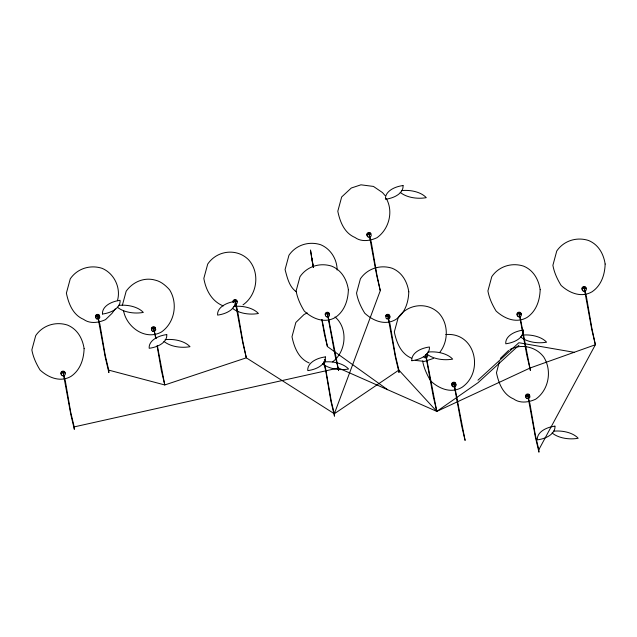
<?xml version="1.0" encoding="UTF-8"?>
<svg xmlns="http://www.w3.org/2000/svg" width="637" height="637" viewBox="0 0 637 637"><rect width="100%" height="100%" fill="white"/><g stroke="black" fill="none" stroke-linecap="round" stroke-linejoin="round"><path stroke-width="0.96" d="M337.14 270.04C337.084 259.363 330.818 248.971 320.722 244.743C308.969 240.921 295.966 244.895 288.943 255.27L285.073 269.562C287.191 277.469 289.286 287.207 296.539 291.897M117.407 300.72C121.173 288.091 114.341 273.416 102.039 268.32C90.287 264.498 77.284 268.472 70.261 278.847L66.391 293.139C68.573 303.682 72.921 314.909 83.574 319.36C90 324.09 98.719 322.776 105.551 319.623L111.929 313.436L115.265 308.865M122.304 305.505L126.166 291.22C132.719 281.96 144.241 276.92 155.348 280.169C160.93 281.395 165.851 285.599 169.601 289.835C178.121 303.419 174.689 322.736 161.464 331.988C145.451 340.883 126.572 327.235 123.53 310.689M499.336 361.856L496.47 372.733C498.652 383.275 502.999 394.502 513.653 398.953C520.079 403.683 528.798 402.369 535.629 399.216C548.855 389.955 552.295 370.646 543.775 357.062C536.075 346.703 521.353 343.447 509.966 349.498M323.453 362.214L325.626 370.352L330.969 401.453L334.473 416.2L334.337 413.747L380.281 290.695L376.65 273.488L371.307 242.386L369.126 234.249L376.786 275.948L380.281 290.695M538.814 449.722L535.319 434.975L529.976 403.874L527.802 395.736L535.454 437.436L538.95 452.182L538.814 449.722L595.372 344.752L591.741 327.545L586.398 296.444L584.217 288.306L591.877 330.006L595.372 344.752L530.255 367.939L436.791 411.391L338.462 368.003L74.195 426.894L74.33 429.354L70.834 414.599L63.174 372.908L65.356 381.037L70.699 412.147L74.195 426.894M439.849 352.237C448.536 341.225 448.623 323.779 438.965 313.253C427.164 301.468 407.433 303.905 398.181 317.648L394.311 331.941C396.493 342.483 400.84 353.71 411.494 358.161M243 304.86C257.3 294.971 260.342 272.588 248.502 259.681C236.693 247.904 216.97 250.341 207.71 264.084L203.84 278.377C205.823 290.106 211.747 301.309 223.268 305.935M332.57 361.864C346.313 351.767 348.335 328.087 335.006 316.947M500.34 358.44L508.573 350.454M477.981 380.17L518.844 342.73L574.16 352.309M518.98 345.19L478.116 382.63L436.791 411.391L398.881 370.081L395.386 355.335L390.043 324.225L387.869 316.095L395.521 357.787L399.017 372.541L398.881 370.081L334.337 413.747L246.32 357.827L242.824 343.072L235.172 301.381A23.115 13.337 0.5 0 0 217.639 315.1A23.115 13.337 0.5 0 0 235.172 301.381L237.346 309.51L242.689 340.62L246.32 357.827L164.776 384.955L108.736 370.129L105.24 355.382L99.898 324.281L97.724 316.143L105.376 357.843L108.871 372.589L108.736 370.129M307.241 312.942L304.088 314.471L295.855 322.457L291.993 336.75C294.167 347.292 298.522 358.52 309.168 362.979M433.471 358.424L424.465 361.41L415.236 360.391M445.773 334.552C475.6 331.901 484.415 372.167 461.785 387.463C451.084 393.69 439.188 388.777 430.819 381.093C427.021 374.922 423.9 368.146 422.626 360.98M321.836 319.67L324.488 334.68L327.418 346.56L387.622 389.693M385.098 195.575L382.455 192.557L373.449 186.426L360.956 184.818L351.298 188.019L341.671 196.96L337.801 211.245C339.983 221.787 344.33 233.015 354.984 237.474C361.402 242.195 370.129 240.89 376.961 237.728C389.088 229.153 393.682 211.365 386.197 198.338M155.723 338.255L153.628 328.509L156.137 338.589M334.337 413.747L331.407 401.867L325.499 367.891L323.811 361.975A23.115 13.337 0.5 0 1 348.582 369.022A23.115 13.337 0.5 0 1 322.505 363.671M322.059 319.822L327.418 346.56M313.348 267.405L310.482 249.999L312.998 266.25M157.307 345.397L164.776 384.955L161.28 370.208L157.108 345.907M312.026 258.63L313.308 267.245M233.564 306.453A23.115 13.337 0.5 0 1 258.423 313.5A23.115 13.337 0.5 0 1 232.346 308.157M552.096 432.921A23.115 13.337 0.5 0 0 578.173 438.272A23.115 13.337 0.5 0 0 553.314 431.217M427.801 352.07A23.115 13.337 0.5 0 1 452.652 359.125A23.115 13.337 0.5 0 1 426.575 353.774M118.458 305.386A23.115 13.337 0.5 0 1 143.317 312.433A23.115 13.337 0.5 0 1 117.24 307.09M520.509 336.846A23.115 13.337 0.5 0 0 546.578 342.188A23.115 13.337 0.5 0 0 521.727 335.142M165.142 339.648A23.115 13.337 0.5 0 1 189.993 346.695A23.115 13.337 0.5 0 1 163.924 341.352M401.421 190.614A23.115 13.337 0.5 0 1 426.28 197.661A23.115 13.337 0.5 0 1 400.203 192.318M425.62 354.514A2.046 1.656 -12 0 1 427.738 355.956A2.046 1.656 -12 0 1 425.795 357.835A2.046 1.656 -12 0 1 423.677 356.394M582.29 289.23A2.046 1.656 -12 0 1 583.914 286.546A2.046 1.656 -12 0 1 585.809 288.848M582.409 289.795A2.046 1.656 -12 0 1 583.516 287.223A2.046 1.656 -12 0 1 586.159 288.561M367.199 235.172A2.046 1.656 -12 0 1 368.297 232.601A2.046 1.656 -12 0 1 370.949 233.93M367.326 235.746A2.046 1.656 -12 0 1 367.939 233.389A2.046 1.656 -12 0 1 370.75 233.699M525.875 396.66A2.046 1.656 -12 0 1 527.492 393.977A2.046 1.656 -12 0 1 529.387 396.278M529.514 396.851A2.046 1.656 -12 0 1 528.798 397.536M525.995 397.225A2.046 1.656 -12 0 1 527.094 394.653A2.046 1.656 -12 0 1 529.737 395.991M452.023 384.907A2.046 1.656 -12 0 1 453.122 382.335A2.046 1.656 -12 0 1 455.766 383.665M455.885 384.238A2.046 1.656 -12 0 1 455.662 385.098M452.923 386.006A2.046 1.656 -12 0 1 452.143 385.481M451.824 384.676A2.046 1.656 -12 0 1 455.566 383.434M151.702 329.433A2.046 1.656 -12 0 1 153.326 326.749A2.046 1.656 -12 0 1 155.221 329.05M151.821 330.006A2.046 1.656 -12 0 1 152.92 327.434A2.046 1.656 -12 0 1 155.563 328.764M385.616 316.215A2.046 1.656 -12 0 1 388.092 314.328A2.046 1.656 -12 0 1 389.454 316.637M385.966 315.92A2.046 1.656 -12 0 1 389.143 315.235A2.046 1.656 -12 0 1 388.865 317.895M517.308 314.869A2.046 1.656 -12 0 1 518.932 312.186A2.046 1.656 -12 0 1 520.827 314.495M518.207 315.968A2.046 1.656 -12 0 1 518.048 313.086A2.046 1.656 -12 0 1 521.177 314.2M233.437 301.962A2.046 1.656 -12 0 1 236.956 301.588A2.046 1.656 -12 0 1 235.332 304.271M233.246 302.296A2.046 1.656 -12 0 1 234.862 299.613A2.046 1.656 -12 0 1 236.757 301.922M233.046 302.065A2.046 1.656 -12 0 1 234.989 300.186A2.046 1.656 -12 0 1 237.107 301.627M325.515 314.933A2.046 1.656 -12 0 1 327.139 312.249A2.046 1.656 -12 0 1 329.034 314.551M325.634 315.506A2.046 1.656 -12 0 1 326.733 312.934A2.046 1.656 -12 0 1 329.385 314.264M61.248 373.823A2.046 1.656 -12 0 1 62.346 371.252A2.046 1.656 -12 0 1 64.99 372.589M61.367 374.397A2.046 1.656 -12 0 1 62.474 371.825A2.046 1.656 -12 0 1 65.117 373.155M324.321 359.435A2.046 1.656 -12 0 1 324.48 362.318M95.789 317.067A2.046 1.656 -12 0 1 97.413 314.383A2.046 1.656 -12 0 1 99.308 316.685M99.428 317.258A2.046 1.656 -12 0 1 98.719 317.943M95.916 317.632A2.046 1.656 -12 0 1 97.015 315.06A2.046 1.656 -12 0 1 99.659 316.398M84.108 348.614C83.773 359.356 80.262 370.081 71.01 376.387C60.316 382.606 48.412 377.693 40.051 370.009C36.245 363.838 33.124 357.07 31.85 349.904L35.712 335.611C42.743 325.228 55.745 321.263 67.498 325.077C77.419 329.146 82.547 338.47 84.108 348.614M348.375 289.724C348.041 300.465 344.529 311.19 335.277 317.489C324.575 323.715 312.679 318.803 304.319 311.119C300.513 304.948 297.391 298.172 296.117 291.005L299.979 276.721C307.01 266.338 320.013 262.364 331.766 266.186C341.679 270.247 346.815 279.571 348.375 289.724M408.795 291.802C408.46 302.543 404.949 313.269 395.696 319.575C385.003 325.794 373.099 320.881 364.738 313.197C360.94 307.026 357.819 300.258 356.537 293.092L360.407 278.799C367.43 268.416 380.432 264.451 392.185 268.265C402.106 272.333 407.234 281.658 408.795 291.802M540.168 289.66C539.834 300.401 536.322 311.127 527.07 317.433C516.376 323.652 504.472 318.739 496.112 311.055C492.305 304.884 489.184 298.108 487.91 290.942L491.78 276.657C498.803 266.274 511.806 262.309 523.558 266.123C533.48 270.192 538.607 279.516 540.168 289.66M605.15 264.021C604.816 274.754 601.304 285.48 592.052 291.786C581.358 298.012 569.454 293.1 561.093 285.416C557.287 279.245 554.166 272.469 552.892 265.303L556.754 251.01C563.785 240.635 576.788 236.661 588.54 240.483C598.462 244.544 603.589 253.868 605.15 264.021M520.087 317.011L519.235 313.953L526.895 355.645L530.39 370.4L520.087 317.011M454.802 387.041L453.95 383.984L461.602 425.683L465.106 440.43L454.802 387.041M426.487 358.002L425.643 354.944L433.295 396.644L436.791 411.391L426.487 358.002M328.294 317.067L327.442 314.009L335.102 355.709L338.597 370.455L328.294 317.067M325.332 356.903A23.115 13.337 0.5 0 0 307.798 370.623A23.115 13.337 0.5 0 0 325.332 356.903M554.923 426.145A23.115 13.337 0.5 0 0 537.389 439.864A23.115 13.337 0.5 0 0 554.923 426.145M411.868 360.717A23.115 13.337 0.5 0 0 429.402 346.998A23.115 13.337 0.5 0 0 411.868 360.717M102.533 314.033A23.115 13.337 0.5 0 0 120.067 300.314A23.115 13.337 0.5 0 0 102.533 314.033M523.327 330.07A23.115 13.337 0.5 0 0 505.794 343.789A23.115 13.337 0.5 0 0 523.327 330.07M166.743 334.576A23.115 13.337 0.5 0 0 149.209 348.296A23.115 13.337 0.5 0 0 166.743 334.576M403.022 185.542A23.115 13.337 0.5 0 0 385.489 199.262A23.115 13.337 0.5 0 0 403.022 185.542M583.349 291.085A2.046 1.656 -12 0 0 586.319 289.317A2.046 1.656 -12 0 0 583.189 288.203A2.046 1.656 -12 0 0 583.349 291.085M368.258 237.028A2.046 1.656 -12 0 0 371.228 235.26A2.046 1.656 -12 0 0 368.098 234.145A2.046 1.656 -12 0 0 368.258 237.028M526.934 398.515A2.046 1.656 -12 0 0 529.896 396.747A2.046 1.656 -12 0 0 526.775 395.633A2.046 1.656 -12 0 0 526.934 398.515M453.082 386.763A2.046 1.656 -12 0 0 456.052 384.995A2.046 1.656 -12 0 0 452.923 383.88A2.046 1.656 -12 0 0 453.082 386.763M152.761 331.288A2.046 1.656 -12 0 0 155.731 329.52A2.046 1.656 -12 0 0 152.601 328.413A2.046 1.656 -12 0 0 152.761 331.288M386.993 318.874A2.046 1.656 -12 0 0 389.963 317.107A2.046 1.656 -12 0 0 386.842 315.992A2.046 1.656 -12 0 0 386.993 318.874M518.367 316.732A2.046 1.656 -12 0 0 521.337 314.957A2.046 1.656 -12 0 0 518.207 313.85A2.046 1.656 -12 0 0 518.367 316.732M326.574 316.788A2.046 1.656 -12 0 0 329.544 315.02A2.046 1.656 -12 0 0 326.415 313.914A2.046 1.656 -12 0 0 326.574 316.788M62.307 375.687A2.046 1.656 -12 0 0 65.277 373.919A2.046 1.656 -12 0 0 62.147 372.804A2.046 1.656 -12 0 0 62.307 375.687M96.856 318.922A2.046 1.656 -12 0 0 99.818 317.154A2.046 1.656 -12 0 0 96.697 316.04A2.046 1.656 -12 0 0 96.856 318.922"/></g></svg>
